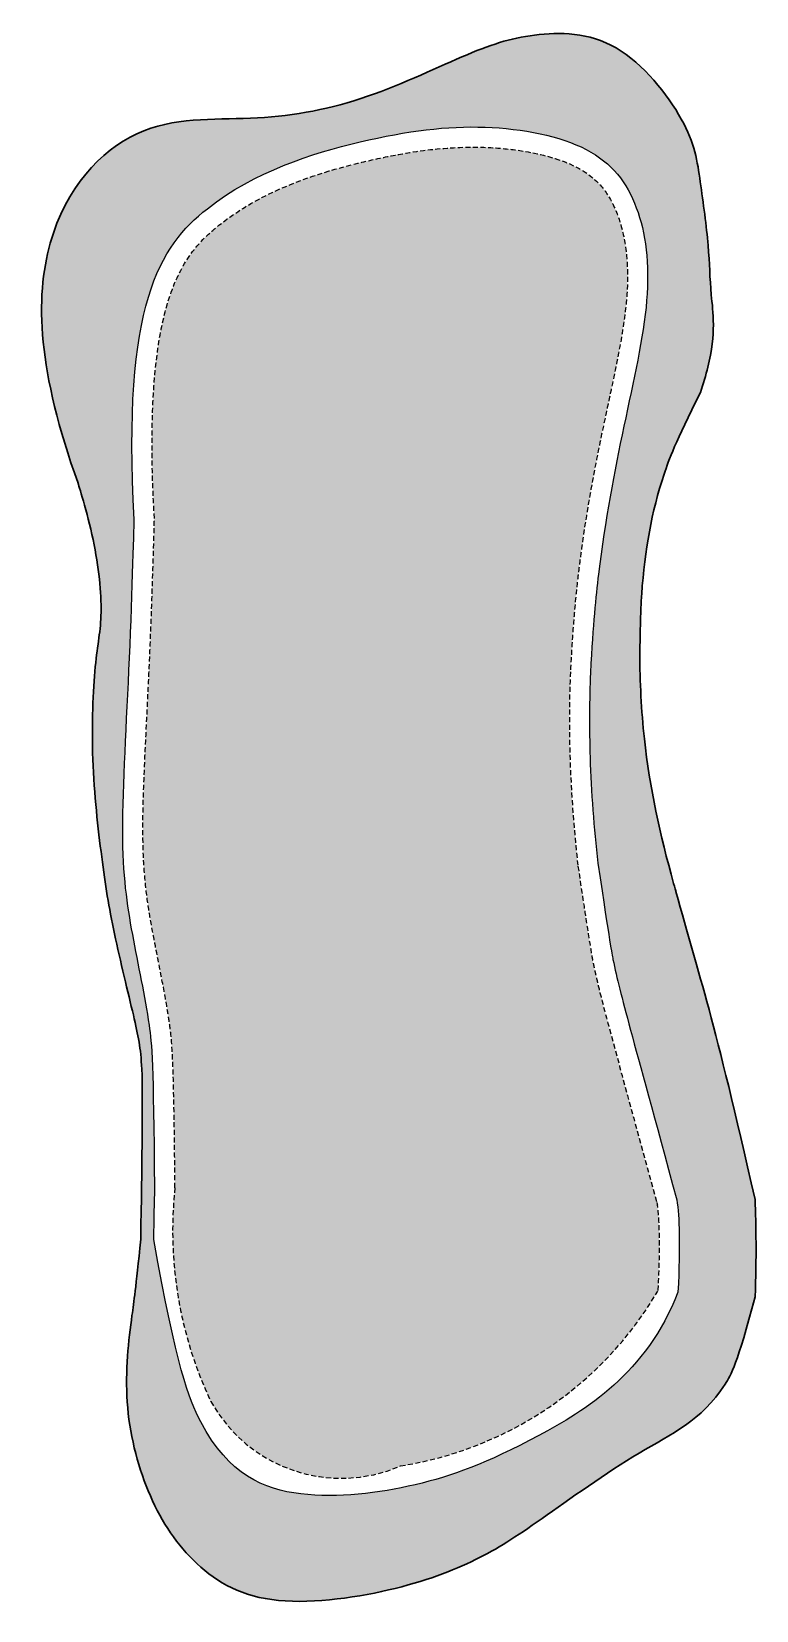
# Model space of a CAD drawing. Header units: millimetres. Extents: x 56222 to 3066687, y -650199 to -121287.
# Drawn here: x 133591.7 to 133627.7, y -183947.4 to -183869 of the extents above; entities that cross this region are included whole.
import ezdxf

# ---------------------------------------------------------------- set-up
doc = ezdxf.new("R2010")
doc.units = ezdxf.units.MM
doc.header["$MEASUREMENT"] = 0
doc.linetypes.add('DASHED2', pattern=[0.375, 0.25, -0.125])
doc.layers.add('AR HATCH-7', color=7, linetype='Continuous')
doc.layers.add('FURNITURE', color=32, linetype='Continuous', lineweight=9)
doc.layers.add('glass', color=132, linetype='Continuous', lineweight=20)

msp = doc.modelspace()

# ---------------------------------------------------------------- hatches: boundary and pattern name
at = {"layer": 'AR HATCH-7', "lineweight": 30, "true_color": 0xc08768, "transparency": 33554653}
h = msp.add_hatch(color=23, dxfattribs=at)
h.dxf.hatch_style = 1
edge = h.paths.add_edge_path()
edge.add_spline(control_points=[(133624.887, -183886.893), (133625.033, -183886.448), (133625.718, -183884.171), (133625.349, -183881.865), (133625.352, -183879.833), (133624.868, -183876.279), (133624.486, -183873.644), (133620.825, -183869.015), (133616.413, -183868.969), (133613.456, -183869.953), (133608.011, -183872.58), (133602.602, -183873.503), (133596.78, -183873.042), (133591.665, -183878.581), (133591.976, -183885.85), (133593.977, -183891.398)], knot_values=[0, 0, 0, 0, 0.226744, 1.226744, 2.226744, 3.226744, 4.226744, 5.226744, 6.226744, 7.226744, 8.226744, 9.226744, 10.226744, 11.226744, 12.226744, 12.226744, 12.226744, 12.226744], degree=3, periodic=0)
edge.add_spline(control_points=[(133593.977, -183891.398), (133593.977, -183891.398), (133594.883, -183894.264), (133595.256, -183898.145), (133594.789, -183899.959), (133594.572, -183905.113), (133595.163, -183910.279), (133595.666, -183913.501), (133596.87, -183918.34), (133597.091, -183919.475), (133597.158, -183920.749), (133597.164, -183920.939)], knot_values=[31.883555, 31.883555, 31.883555, 31.883555, 32.883555, 33.883555, 34.883555, 35.883555, 36.883555, 37.883555, 38.883555, 39.883555, 40, 40, 40, 40], degree=3, periodic=0)
edge.add_spline(control_points=[(133597.164, -183920.939), (133597.175, -183923.032), (133597.154, -183925.014), (133597.088, -183928.939)], knot_values=[31.421017, 31.421017, 31.421017, 31.421017, 31.7448, 31.7448, 31.7448, 31.7448], degree=3, periodic=0)
edge.add_spline(control_points=[(133597.088, -183928.939), (133596.842, -183931.424), (133596.588, -183933.06), (133596.135, -183937.017), (133597.292, -183941.64), (133599.461, -183945.06), (133603.077, -183947.371), (133609.826, -183946.477), (133613.983, -183944.854), (133616.523, -183943.195), (133622.056, -183939.201), (133625.268, -183937.824), (133626.71, -183935.145), (133627.615, -183931.805)], knot_values=[19.749544, 19.749544, 19.749544, 19.749544, 20.323151, 21.323151, 22.323151, 23.323151, 24.323151, 25.323151, 26.323151, 27.323151, 28.323151, 29.323151, 29.573606, 29.573606, 29.573606, 29.573606], degree=3, periodic=0)
edge.add_spline(control_points=[(133627.615, -183931.805), (133627.674, -183929.831), (133627.662, -183928.253), (133627.603, -183926.966)], knot_values=[17.287734, 17.287734, 17.287734, 17.287734, 17.403786, 17.403786, 17.403786, 17.403786], degree=3, periodic=0)
edge.add_spline(control_points=[(133627.603, -183926.966), (133625.566, -183917.899), (133624.858, -183915.99), (133623.675, -183911.664)], knot_values=[16.250706, 16.250706, 16.250706, 16.250706, 16.982788, 16.982788, 16.982788, 16.982788], degree=3, periodic=0)
edge.add_spline(control_points=[(133623.675, -183911.664), (133623.675, -183911.664), (133622.92, -183909.033), (133622.083, -183905.187), (133621.883, -183901.25), (133621.878, -183899.864)], knot_values=[14.425563, 14.425563, 14.425563, 14.425563, 14.507648, 15.507648, 16.082085, 16.082085, 16.082085, 16.082085], degree=3, periodic=0)
edge.add_spline(control_points=[(133621.878, -183899.864), (133621.91, -183897.954), (133622.05, -183895.134), (133622.601, -183892.094), (133623.631, -183889.415), (133624.887, -183886.893)], knot_values=[12.596585, 12.596585, 12.596585, 12.596585, 12.831602, 13.831602, 14.235018, 14.235018, 14.235018, 14.235018], degree=3, periodic=0)
edge = h.paths.add_edge_path(flags=16)
edge.add_spline(control_points=[(133596.765, -183893.199), (133596.157, -183882.465), (133599.92, -183876.793), (133608.434, -183874.125), (133614.238, -183873.415), (133619.766, -183874.52), (133621.977, -183877.439), (133622.569, -183882.015), (133621.069, -183888.446), (133619.958, -183894.235), (133619.568, -183898.31), (133619.428, -183900.805)], knot_values=[0, 0, 0, 0, 1, 2, 3, 4, 5, 6, 7, 8, 8.432235, 8.432235, 8.432235, 8.432235], degree=3, periodic=0)
edge.add_spline(control_points=[(133619.428, -183900.805), (133619.374, -183902.145), (133619.35, -183905.181), (133619.599, -183908.521), (133619.797, -183910.258)], knot_values=[8.564406, 8.564406, 8.564406, 8.564406, 9, 9.506176, 9.506176, 9.506176, 9.506176], degree=3, periodic=0)
edge.add_spline(control_points=[(133619.797, -183910.258), (133620.412, -183914.374), (133620.862, -183916.676), (133621.425, -183918.522), (133623.722, -183926.986)], knot_values=[9.888117, 9.888117, 9.888117, 9.888117, 10, 10.650351, 10.650351, 10.650351, 10.650351], degree=3, periodic=0)
edge.add_spline(control_points=[(133623.722, -183926.986), (133623.84, -183927.849), (133623.896, -183929.154), (133623.775, -183931.569)], knot_values=[11.061857, 11.061857, 11.061857, 11.061857, 11.163303, 11.163303, 11.163303, 11.163303], degree=3, periodic=0)
edge.add_spline(control_points=[(133623.775, -183931.569), (133622.204, -183935.611), (133615.669, -183939.571), (133610.895, -183941.301), (133604.885, -183942.067), (133600.73, -183940.337), (133598.892, -183935.316), (133597.731, -183928.947)], knot_values=[14.12882, 14.12882, 14.12882, 14.12882, 15, 16, 17, 18, 18.438541, 18.438541, 18.438541, 18.438541], degree=3, periodic=0)
edge.add_spline(control_points=[(133597.731, -183928.947), (133597.754, -183927.951), (133597.773, -183927.107), (133597.789, -183926.389)], knot_values=[21.820807, 21.820807, 21.820807, 21.820807, 21.848871, 21.848871, 21.848871, 21.848871], degree=3, periodic=0)
edge.add_spline(control_points=[(133597.789, -183926.389), (133597.734, -183920.114), (133597.54, -183917.945), (133596.62, -183913.716), (133595.99, -183909.475), (133596.586, -183900.313), (133596.765, -183893.199), (133596.765, -183893.199)], knot_values=[22.336169, 22.336169, 22.336169, 22.336169, 23, 24, 25, 26, 27, 27, 27, 27], degree=3, periodic=0)
edge = h.paths.add_edge_path(flags=0)
edge.add_spline(control_points=[(133618.43, -183900.748), (133618.452, -183900.343), (133618.475, -183899.97), (133618.566, -183898.522), (133618.633, -183897.7), (133618.736, -183896.646), (133618.772, -183896.325), (133618.845, -183895.703), (133618.883, -183895.4), (133619.089, -183893.829), (133619.283, -183892.629), (133619.702, -183890.329), (133619.926, -183889.229), (133620.353, -183887.224), (133620.552, -183886.317), (133620.909, -183884.537), (133621.063, -183883.67), (133621.255, -183882.08), (133621.287, -183881.36), (133621.237, -183880.056), (133621.159, -183879.473), (133620.911, -183878.417), (133620.743, -183877.94), (133620.336, -183877.118), (133620.096, -183876.771), (133619.427, -183876.094), (133618.964, -183875.778), (133617.679, -183875.239), (133616.878, -183875.026), (133615.571, -183874.822), (133615.118, -183874.772), (133614.197, -183874.712), (133613.732, -183874.701), (133612.423, -183874.726), (133611.558, -183874.803), (133610.152, -183875.02), (133609.666, -183875.109), (133608.646, -183875.321), (133608.11, -183875.444), (133606.11, -183875.955), (133604.559, -183876.457), (133602.377, -183877.592), (133601.673, -183878.034), (133600.775, -183878.743), (133600.548, -183878.938), (133599.916, -183879.551), (133599.541, -183880.007), (133598.858, -183881.196), (133598.551, -183881.932), (133597.932, -183884.301), (133597.69, -183886.19), (133597.637, -183890.042), (133597.67, -183891.495), (133597.764, -183893.143)], knot_values=[0, 0, 0, 0, 0.069895, 0.069895, 0.293482, 0.293482, 0.405276, 0.405276, 0.517069, 0.517069, 0.989165, 0.989165, 1.461261, 1.461261, 1.874286, 1.874286, 2.312822, 2.312822, 2.751359, 2.751359, 3.179227, 3.179227, 3.607095, 3.607095, 4.034962, 4.034962, 4.556296, 4.556296, 5.07763, 5.07763, 5.338296, 5.338296, 5.598963, 5.598963, 6.061842, 6.061842, 6.293282, 6.293282, 6.524722, 6.524722, 7.13003, 7.13003, 7.432684, 7.432684, 7.542838, 7.542838, 7.754604, 7.754604, 7.96637, 7.96637, 8.276947, 8.276947, 8.432235, 8.432235, 8.432235, 8.432235], degree=3, periodic=0)
edge.add_spline(control_points=[(133618.803, -183910.371), (133618.582, -183908.43), (133618.44, -183906.42), (133618.366, -183903.222), (133618.38, -183901.968), (133618.429, -183900.764)], knot_values=[8.564406, 8.564406, 8.564406, 8.564406, 9.121604, 9.121604, 9.506176, 9.506176, 9.506176, 9.506176], degree=3, periodic=0)
edge.add_spline(control_points=[(133622.757, -183927.248), (133622.753, -183927.231), (133622.748, -183927.215), (133621.53, -183922.726), (133620.826, -183920.189), (133620.164, -183917.725), (133620.007, -183917.128), (133619.813, -183916.341), (133619.756, -183916.097), (133619.675, -183915.739), (133619.649, -183915.622), (133619.61, -183915.445), (133619.598, -183915.386), (133619.573, -183915.268), (133619.561, -183915.213), (133619.527, -183915.041), (133619.503, -183914.915), (133619.422, -183914.435), (133619.353, -183914.007), (133619.138, -183912.602), (133618.999, -183911.686), (133618.808, -183910.406)], knot_values=[9.888117, 9.888117, 9.888117, 9.888117, 9.889386, 9.889386, 10.234232, 10.234232, 10.391559, 10.391559, 10.470222, 10.470222, 10.509554, 10.509554, 10.52922, 10.52922, 10.548886, 10.548886, 10.576825, 10.576825, 10.615565, 10.615565, 10.650351, 10.650351, 10.650351, 10.650351], degree=3, periodic=0)
edge.add_spline(control_points=[(133622.731, -183927.121), (133622.78, -183927.48), (133622.819, -183927.939), (133622.851, -183929.2), (133622.843, -183930.002), (133622.792, -183931.193), (133622.784, -183931.353), (133622.776, -183931.519)], knot_values=[11.061857, 11.061857, 11.061857, 11.061857, 11.109048, 11.109048, 11.156239, 11.156239, 11.163303, 11.163303, 11.163303, 11.163303], degree=3, periodic=0)
edge.add_arc((133607.213, -183922.35), 18.063, 278.85295, 329.49548, ccw=False)
edge.add_arc((133607.048, -183933.396), 7.412, 209.04013, 293.41374, ccw=False)
edge.add_arc((133618.477, -183928.537), 19.806, 173.7491, 205.27742, ccw=False)
edge.add_spline(control_points=[(133598.789, -183926.38), (133598.779, -183925.24), (133598.768, -183924.277), (133598.733, -183921.823), (133598.706, -183920.766), (133598.649, -183919.517), (133598.624, -183919.153), (133598.564, -183918.546), (133598.53, -183918.308), (133598.459, -183917.832), (133598.42, -183917.591), (133598.295, -183916.861), (133598.202, -183916.366), (133597.987, -183915.252), (133597.863, -183914.633), (133597.667, -183913.603), (133597.59, -183913.188), (133597.454, -183912.36), (133597.394, -183911.944), (133597.246, -183910.616), (133597.188, -183909.624), (133597.2, -183907.435), (133597.236, -183906.392), (133597.32, -183904.467), (133597.362, -183903.636), (133597.44, -183902.056), (133597.476, -183901.316), (133597.579, -183899.05), (133597.636, -183897.457), (133597.722, -183894.824), (133597.75, -183893.786), (133597.763, -183893.285), (133597.765, -183893.225), (133597.765, -183893.224)], knot_values=[22.336169, 22.336169, 22.336169, 22.336169, 22.4567, 22.4567, 22.697762, 22.697762, 22.859395, 22.859395, 23.021028, 23.021028, 23.182661, 23.182661, 23.505928, 23.505928, 23.908586, 23.908586, 24.193194, 24.193194, 24.477803, 24.477803, 25.04702, 25.04702, 25.448184, 25.448184, 25.724732, 25.724732, 25.954227, 25.954227, 26.413218, 26.413218, 26.872209, 26.872209, 27, 27, 27, 27], degree=3, periodic=0)
at = {"layer": 'AR HATCH-7', "lineweight": 30, "true_color": 0x000000, "transparency": 33554653}
h = msp.add_hatch(color=18, dxfattribs=at)
h.dxf.hatch_style = 1
h.set_gradient(color1=(199, 200, 202), name='SPHERICAL')
edge = h.paths.add_edge_path()
edge.add_spline(control_points=[(133618.803, -183910.371), (133618.582, -183908.43), (133618.44, -183906.42), (133618.366, -183903.222), (133618.38, -183901.968), (133618.429, -183900.764)], knot_values=[8.564406, 8.564406, 8.564406, 8.564406, 9.121604, 9.121604, 9.506176, 9.506176, 9.506176, 9.506176], degree=3, periodic=0)
edge.add_spline(control_points=[(133618.43, -183900.748), (133618.452, -183900.343), (133618.475, -183899.97), (133618.566, -183898.522), (133618.633, -183897.7), (133618.736, -183896.646), (133618.772, -183896.325), (133618.845, -183895.703), (133618.883, -183895.4), (133619.089, -183893.829), (133619.283, -183892.629), (133619.702, -183890.329), (133619.926, -183889.229), (133620.353, -183887.224), (133620.552, -183886.317), (133620.909, -183884.537), (133621.063, -183883.67), (133621.255, -183882.08), (133621.287, -183881.36), (133621.237, -183880.056), (133621.159, -183879.473), (133620.911, -183878.417), (133620.743, -183877.94), (133620.336, -183877.118), (133620.096, -183876.771), (133619.427, -183876.094), (133618.964, -183875.778), (133617.679, -183875.239), (133616.878, -183875.026), (133615.571, -183874.822), (133615.118, -183874.772), (133614.197, -183874.712), (133613.732, -183874.701), (133612.423, -183874.726), (133611.558, -183874.803), (133610.152, -183875.02), (133609.666, -183875.109), (133608.646, -183875.321), (133608.11, -183875.444), (133606.11, -183875.955), (133604.559, -183876.457), (133602.377, -183877.592), (133601.673, -183878.034), (133600.775, -183878.743), (133600.548, -183878.938), (133599.916, -183879.551), (133599.541, -183880.007), (133598.858, -183881.196), (133598.551, -183881.932), (133597.932, -183884.301), (133597.69, -183886.19), (133597.637, -183890.042), (133597.67, -183891.495), (133597.764, -183893.143)], knot_values=[0, 0, 0, 0, 0.069895, 0.069895, 0.293482, 0.293482, 0.405276, 0.405276, 0.517069, 0.517069, 0.989165, 0.989165, 1.461261, 1.461261, 1.874286, 1.874286, 2.312822, 2.312822, 2.751359, 2.751359, 3.179227, 3.179227, 3.607095, 3.607095, 4.034962, 4.034962, 4.556296, 4.556296, 5.07763, 5.07763, 5.338296, 5.338296, 5.598963, 5.598963, 6.061842, 6.061842, 6.293282, 6.293282, 6.524722, 6.524722, 7.13003, 7.13003, 7.432684, 7.432684, 7.542838, 7.542838, 7.754604, 7.754604, 7.96637, 7.96637, 8.276947, 8.276947, 8.432235, 8.432235, 8.432235, 8.432235], degree=3, periodic=0)
edge.add_spline(control_points=[(133597.765, -183893.224), (133597.765, -183893.225), (133597.763, -183893.285), (133597.75, -183893.786), (133597.722, -183894.824), (133597.636, -183897.457), (133597.579, -183899.05), (133597.476, -183901.316), (133597.44, -183902.056), (133597.362, -183903.636), (133597.32, -183904.467), (133597.236, -183906.392), (133597.2, -183907.435), (133597.188, -183909.624), (133597.246, -183910.616), (133597.394, -183911.944), (133597.454, -183912.36), (133597.59, -183913.188), (133597.667, -183913.603), (133597.863, -183914.633), (133597.987, -183915.252), (133598.202, -183916.366), (133598.295, -183916.861), (133598.42, -183917.591), (133598.459, -183917.832), (133598.53, -183918.308), (133598.564, -183918.546), (133598.624, -183919.153), (133598.649, -183919.517), (133598.706, -183920.766), (133598.733, -183921.823), (133598.768, -183924.277), (133598.779, -183925.24), (133598.789, -183926.38)], knot_values=[22.336169, 22.336169, 22.336169, 22.336169, 22.46396, 22.46396, 22.922951, 22.922951, 23.381942, 23.381942, 23.611437, 23.611437, 23.887985, 23.887985, 24.289148, 24.289148, 24.858366, 24.858366, 25.142974, 25.142974, 25.427583, 25.427583, 25.830241, 25.830241, 26.153507, 26.153507, 26.315141, 26.315141, 26.476774, 26.476774, 26.638407, 26.638407, 26.879469, 26.879469, 27, 27, 27, 27], degree=3, periodic=0)
edge.add_arc((133618.477, -183928.537), 19.806, 173.7491, 205.27742)
edge.add_arc((133607.048, -183933.396), 7.412, 209.04013, 293.41374)
edge.add_arc((133607.213, -183922.35), 18.063, 278.85295, 329.49548)
edge.add_spline(control_points=[(133622.776, -183931.519), (133622.784, -183931.353), (133622.792, -183931.193), (133622.843, -183930.002), (133622.851, -183929.2), (133622.819, -183927.939), (133622.78, -183927.48), (133622.731, -183927.121)], knot_values=[11.061857, 11.061857, 11.061857, 11.061857, 11.068921, 11.068921, 11.116112, 11.116112, 11.163303, 11.163303, 11.163303, 11.163303], degree=3, periodic=0)
edge.add_spline(control_points=[(133622.757, -183927.248), (133622.753, -183927.231), (133622.748, -183927.215), (133621.53, -183922.726), (133620.826, -183920.189), (133620.164, -183917.725), (133620.007, -183917.128), (133619.813, -183916.341), (133619.756, -183916.097), (133619.675, -183915.739), (133619.649, -183915.622), (133619.61, -183915.445), (133619.598, -183915.386), (133619.573, -183915.268), (133619.561, -183915.213), (133619.527, -183915.041), (133619.503, -183914.915), (133619.422, -183914.435), (133619.353, -183914.007), (133619.138, -183912.602), (133618.999, -183911.686), (133618.808, -183910.406)], knot_values=[9.888117, 9.888117, 9.888117, 9.888117, 9.889386, 9.889386, 10.234232, 10.234232, 10.391559, 10.391559, 10.470222, 10.470222, 10.509554, 10.509554, 10.52922, 10.52922, 10.548886, 10.548886, 10.576825, 10.576825, 10.615565, 10.615565, 10.650351, 10.650351, 10.650351, 10.650351], degree=3, periodic=0)

# ---------------------------------------------------------------- linework, layer by layer
at = {"layer": 'FURNITURE', "lineweight": 30}
for points, knots in [([(133593.977, -183891.398, 0.119), (133591.976, -183885.85, 0.119), (133591.665, -183878.581, 0.119), (133596.78, -183873.042, 0.119), (133602.602, -183873.503, 0.119), (133608.011, -183872.58, 0.119), (133613.456, -183869.953, 0.119), (133616.413, -183868.969, 0.119), (133620.825, -183869.015, 0.119), (133624.486, -183873.644, 0.119), (133624.868, -183876.279, 0.119), (133625.352, -183879.833, 0.119), (133625.349, -183881.865, 0.119), (133625.718, -183884.171, 0.119), (133625.033, -183886.448, 0.119), (133624.887, -183886.893, 0.119)], [0, 0, 0, 0, 1, 2, 3, 4, 5, 6, 7, 8, 9, 10, 11, 12, 12.226744, 12.226744, 12.226744, 12.226744]), ([(133624.887, -183886.893, 0.119), (133623.631, -183889.415, 0.119), (133622.601, -183892.094, 0.119), (133622.05, -183895.134, 0.119), (133621.91, -183897.954, 0.119), (133621.878, -183899.864, 0.119)], [12.596585, 12.596585, 12.596585, 12.596585, 13, 14, 14.235018, 14.235018, 14.235018, 14.235018]), ([(133597.164, -183920.939, 0.119), (133597.158, -183920.749, 0.119), (133597.091, -183919.475, 0.119), (133596.87, -183918.34, 0.119), (133595.666, -183913.501, 0.119), (133595.163, -183910.279, 0.119), (133594.572, -183905.113, 0.119), (133594.789, -183899.959, 0.119), (133595.256, -183898.145, 0.119), (133594.883, -183894.264, 0.119), (133593.977, -183891.398, 0.119), (133593.977, -183891.398, 0.119)], [31.883555, 31.883555, 31.883555, 31.883555, 32, 33, 34, 35, 36, 37, 38, 39, 40, 40, 40, 40]), ([(133621.878, -183899.864, 0.119), (133621.883, -183901.25, 0.119), (133622.083, -183905.187, 0.119), (133622.92, -183909.033, 0.119), (133623.675, -183911.664, 0.119), (133623.675, -183911.664, 0.119)], [14.425563, 14.425563, 14.425563, 14.425563, 15, 16, 16.082085, 16.082085, 16.082085, 16.082085]), ([(133627.615, -183931.805, 0.119), (133626.71, -183935.145, 0.119), (133625.268, -183937.824, 0.119), (133622.056, -183939.201, 0.119), (133616.523, -183943.195, 0.119), (133613.983, -183944.854, 0.119), (133609.826, -183946.477, 0.119), (133603.077, -183947.371, 0.119), (133599.461, -183945.06, 0.119), (133597.292, -183941.64, 0.119), (133596.135, -183937.017, 0.119), (133596.588, -183933.06, 0.119), (133596.842, -183931.424, 0.119), (133597.088, -183928.939, 0.119)], [19.749544, 19.749544, 19.749544, 19.749544, 20, 21, 22, 23, 24, 25, 26, 27, 28, 29, 29.573606, 29.573606, 29.573606, 29.573606])]:
    msp.add_open_spline(points, degree=3, knots=knots, dxfattribs=at)
for points in [[(133623.675, -183911.664, 0.119), (133624.858, -183915.99, 0.119), (133625.566, -183917.899, 0.119), (133627.603, -183926.966, 0.119)], [(133597.088, -183928.939, 0.119), (133597.154, -183925.014, 0.119), (133597.175, -183923.032, 0.119), (133597.164, -183920.939, 0.119)], [(133627.603, -183926.966, 0.119), (133627.662, -183928.253, 0.119), (133627.674, -183929.831, 0.119), (133627.615, -183931.805, 0.119)]]:
    msp.add_open_spline(points, degree=3, dxfattribs=at)
at = {"layer": 'glass', "color": 3, "linetype": 'DASHED2', "lineweight": 25}
for centre, radius, start, end in [((133618.477, -183928.537, 0.119), 19.806, 173.7491, 205.27742), ((133607.213, -183922.35, 0.119), 18.063, 278.85295, 329.49548), ((133607.048, -183933.396, 0.119), 7.412, 209.04013, 293.41374)]:
    msp.add_arc(centre, radius, start, end, dxfattribs=at)
at = {"layer": 'glass', "lineweight": 25}
for points, knots in [([(133596.765, -183893.199, 0.119), (133596.157, -183882.465, 0.119), (133599.92, -183876.793, 0.119), (133608.434, -183874.125, 0.119), (133614.238, -183873.415, 0.119), (133619.766, -183874.52, 0.119), (133621.977, -183877.439, 0.119), (133622.569, -183882.015, 0.119), (133621.069, -183888.446, 0.119), (133619.958, -183894.235, 0.119), (133619.568, -183898.31, 0.119), (133619.428, -183900.805, 0.119)], [0, 0, 0, 0, 1, 2, 3, 4, 5, 6, 7, 8, 8.432235, 8.432235, 8.432235, 8.432235]), ([(133597.789, -183926.389, 0.119), (133597.734, -183920.114, 0.119), (133597.54, -183917.945, 0.119), (133596.62, -183913.716, 0.119), (133595.99, -183909.475, 0.119), (133596.586, -183900.313, 0.119), (133596.765, -183893.199, 0.119), (133596.765, -183893.199, 0.119)], [22.336169, 22.336169, 22.336169, 22.336169, 23, 24, 25, 26, 27, 27, 27, 27]), ([(133619.428, -183900.805, 0.119), (133619.374, -183902.145, 0.119), (133619.35, -183905.181, 0.119), (133619.599, -183908.521, 0.119), (133619.797, -183910.258, 0.119)], [8.5644061, 8.5644061, 8.5644061, 8.5644061, 9, 9.5061758, 9.5061758, 9.5061758, 9.5061758]), ([(133619.797, -183910.258, 0.119), (133620.412, -183914.374, 0.119), (133620.862, -183916.676, 0.119), (133621.425, -183918.522, 0.119), (133623.722, -183926.986, 0.119)], [9.8881173, 9.8881173, 9.8881173, 9.8881173, 10, 10.6503511, 10.6503511, 10.6503511, 10.6503511]), ([(133623.775, -183931.569, 0.119), (133622.204, -183935.611, 0.119), (133615.669, -183939.571, 0.119), (133610.895, -183941.301, 0.119), (133604.885, -183942.067, 0.119), (133600.73, -183940.337, 0.119), (133598.892, -183935.316, 0.119), (133597.731, -183928.947, 0.119)], [14.12882, 14.12882, 14.12882, 14.12882, 15, 16, 17, 18, 18.438541, 18.438541, 18.438541, 18.438541])]:
    msp.add_open_spline(points, degree=3, knots=knots, dxfattribs=at)
at = {"layer": 'glass', "color": 3, "linetype": 'DASHED2', "lineweight": 25}
for points, knots in [([(133597.764, -183893.143, 0.119), (133597.67, -183891.495, 0.119), (133597.637, -183890.042, 0.119), (133597.69, -183886.19, 0.119), (133597.932, -183884.301, 0.119), (133598.551, -183881.932, 0.119), (133598.858, -183881.196, 0.119), (133599.541, -183880.007, 0.119), (133599.916, -183879.551, 0.119), (133600.548, -183878.938, 0.119), (133600.775, -183878.743, 0.119), (133601.673, -183878.034, 0.119), (133602.377, -183877.592, 0.119), (133604.559, -183876.457, 0.119), (133606.11, -183875.955, 0.119), (133608.11, -183875.444, 0.119), (133608.646, -183875.321, 0.119), (133609.666, -183875.109, 0.119), (133610.152, -183875.02, 0.119), (133611.558, -183874.803, 0.119), (133612.423, -183874.726, 0.119), (133613.732, -183874.701, 0.119), (133614.197, -183874.712, 0.119), (133615.118, -183874.772, 0.119), (133615.571, -183874.822, 0.119), (133616.878, -183875.026, 0.119), (133617.679, -183875.239, 0.119), (133618.964, -183875.778, 0.119), (133619.427, -183876.094, 0.119), (133620.096, -183876.771, 0.119), (133620.336, -183877.118, 0.119), (133620.743, -183877.94, 0.119), (133620.911, -183878.417, 0.119), (133621.159, -183879.473, 0.119), (133621.237, -183880.056, 0.119), (133621.287, -183881.36, 0.119), (133621.255, -183882.08, 0.119), (133621.063, -183883.67, 0.119), (133620.909, -183884.537, 0.119), (133620.552, -183886.317, 0.119), (133620.353, -183887.224, 0.119), (133619.926, -183889.229, 0.119), (133619.702, -183890.329, 0.119), (133619.283, -183892.629, 0.119), (133619.089, -183893.829, 0.119), (133618.883, -183895.4, 0.119), (133618.845, -183895.703, 0.119), (133618.772, -183896.325, 0.119), (133618.736, -183896.646, 0.119), (133618.633, -183897.7, 0.119), (133618.566, -183898.522, 0.119), (133618.475, -183899.97, 0.119), (133618.452, -183900.343, 0.119), (133618.43, -183900.748, 0.119)], [0, 0, 0, 0, 0.155288, 0.155288, 0.465865, 0.465865, 0.677631, 0.677631, 0.889397, 0.889397, 0.999551, 0.999551, 1.302206, 1.302206, 1.907514, 1.907514, 2.138953, 2.138953, 2.370393, 2.370393, 2.833272, 2.833272, 3.093939, 3.093939, 3.354606, 3.354606, 3.875939, 3.875939, 4.397273, 4.397273, 4.825141, 4.825141, 5.253008, 5.253008, 5.680876, 5.680876, 6.119413, 6.119413, 6.55795, 6.55795, 6.970975, 6.970975, 7.44307, 7.44307, 7.915166, 7.915166, 8.02696, 8.02696, 8.138753, 8.138753, 8.36234, 8.36234, 8.432235, 8.432235, 8.432235, 8.432235]), ([(133598.789, -183926.38, 0.119), (133598.779, -183925.24, 0.119), (133598.768, -183924.277, 0.119), (133598.733, -183921.823, 0.119), (133598.706, -183920.766, 0.119), (133598.649, -183919.517, 0.119), (133598.624, -183919.153, 0.119), (133598.564, -183918.546, 0.119), (133598.53, -183918.308, 0.119), (133598.459, -183917.832, 0.119), (133598.42, -183917.591, 0.119), (133598.295, -183916.861, 0.119), (133598.202, -183916.366, 0.119), (133597.987, -183915.252, 0.119), (133597.863, -183914.633, 0.119), (133597.667, -183913.603, 0.119), (133597.59, -183913.188, 0.119), (133597.454, -183912.36, 0.119), (133597.394, -183911.944, 0.119), (133597.246, -183910.616, 0.119), (133597.188, -183909.624, 0.119), (133597.2, -183907.435, 0.119), (133597.236, -183906.392, 0.119), (133597.32, -183904.467, 0.119), (133597.362, -183903.636, 0.119), (133597.44, -183902.056, 0.119), (133597.476, -183901.316, 0.119), (133597.579, -183899.05, 0.119), (133597.636, -183897.457, 0.119), (133597.722, -183894.824, 0.119), (133597.75, -183893.786, 0.119), (133597.763, -183893.285, 0.119), (133597.765, -183893.225, 0.119), (133597.765, -183893.224, 0.119)], [22.336169, 22.336169, 22.336169, 22.336169, 22.4567, 22.4567, 22.697762, 22.697762, 22.859395, 22.859395, 23.021028, 23.021028, 23.182661, 23.182661, 23.505928, 23.505928, 23.908586, 23.908586, 24.193194, 24.193194, 24.477803, 24.477803, 25.04702, 25.04702, 25.448184, 25.448184, 25.724732, 25.724732, 25.954227, 25.954227, 26.413218, 26.413218, 26.872209, 26.872209, 27, 27, 27, 27]), ([(133618.429, -183900.764, 0.119), (133618.38, -183901.968, 0.119), (133618.366, -183903.222, 0.119), (133618.44, -183906.42, 0.119), (133618.582, -183908.43, 0.119), (133618.803, -183910.371, 0.119)], [8.5644061, 8.5644061, 8.5644061, 8.5644061, 8.9489776, 8.9489776, 9.5061758, 9.5061758, 9.5061758, 9.5061758]), ([(133618.808, -183910.406, 0.119), (133618.999, -183911.686, 0.119), (133619.138, -183912.602, 0.119), (133619.353, -183914.007, 0.119), (133619.422, -183914.435, 0.119), (133619.503, -183914.915, 0.119), (133619.527, -183915.041, 0.119), (133619.561, -183915.213, 0.119), (133619.573, -183915.268, 0.119), (133619.598, -183915.386, 0.119), (133619.61, -183915.445, 0.119), (133619.649, -183915.622, 0.119), (133619.675, -183915.739, 0.119), (133619.756, -183916.097, 0.119), (133619.813, -183916.341, 0.119), (133620.007, -183917.128, 0.119), (133620.164, -183917.725, 0.119), (133620.826, -183920.189, 0.119), (133621.53, -183922.726, 0.119), (133622.748, -183927.215, 0.119), (133622.753, -183927.231, 0.119), (133622.757, -183927.248, 0.119)], [9.8881173, 9.8881173, 9.8881173, 9.8881173, 9.922903, 9.922903, 9.9616439, 9.9616439, 9.9895825, 9.9895825, 10.0092484, 10.0092484, 10.0289142, 10.0289142, 10.068246, 10.068246, 10.1469094, 10.1469094, 10.3042363, 10.3042363, 10.6490827, 10.6490827, 10.6503511, 10.6503511, 10.6503511, 10.6503511]), ([(133622.731, -183927.121, 0.119), (133622.78, -183927.48, 0.119), (133622.819, -183927.939, 0.119), (133622.851, -183929.2, 0.119), (133622.843, -183930.002, 0.119), (133622.792, -183931.193, 0.119), (133622.784, -183931.353, 0.119), (133622.776, -183931.519, 0.119)], [11.0618573, 11.0618573, 11.0618573, 11.0618573, 11.1090482, 11.1090482, 11.1562392, 11.1562392, 11.1633033, 11.1633033, 11.1633033, 11.1633033])]:
    msp.add_open_spline(points, degree=3, knots=knots, dxfattribs=at)
at = {"layer": 'glass', "lineweight": 25}
for points in [[(133597.731, -183928.947, 0.119), (133597.754, -183927.951, 0.119), (133597.773, -183927.107, 0.119), (133597.789, -183926.389, 0.119)], [(133623.722, -183926.986, 0.119), (133623.84, -183927.849, 0.119), (133623.896, -183929.154, 0.119), (133623.775, -183931.569, 0.119)]]:
    msp.add_open_spline(points, degree=3, dxfattribs=at)

doc.saveas('drawing.dxf')
